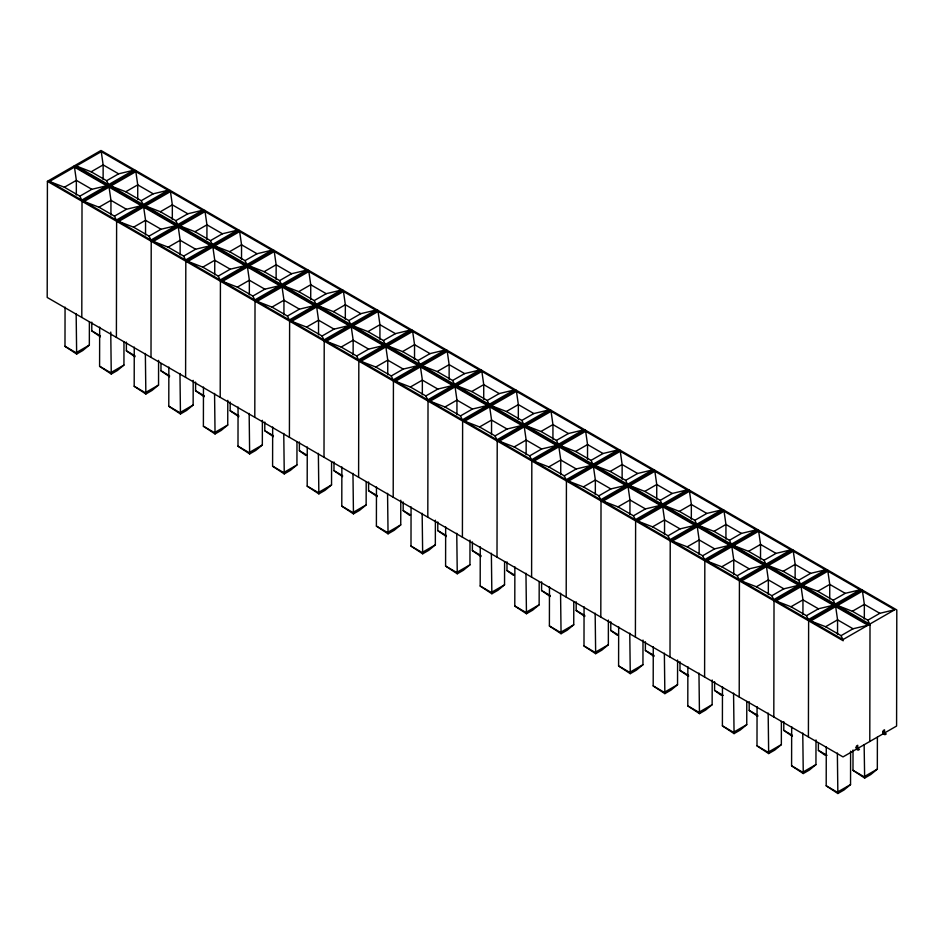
<?xml version="1.0" encoding="UTF-8"?>
<svg xmlns="http://www.w3.org/2000/svg" width="944" height="944" viewBox="0 0 944 944"><rect width="100%" height="100%" fill="white"/><g stroke="black" fill="none" stroke-linecap="round" stroke-linejoin="round"><path stroke-width="1.42" d="M47.412 181.331L47.2 297.454L843.004 756.911L896.588 726.042L896.8 609.93L100.996 150.474L47.412 181.331L843.228 640.787M89.385 321.88L89.338 345.103L82.765 350.543L76.653 354.047L64.983 346.318L65.065 307.13M76.157 313.538L76.653 354.047M76.322 195.007L76.358 180.363L74.47 167.135L49.501 181.484L81.75 200.116L106.719 185.756L74.47 167.135M81.798 317.432L82.022 201.308L135.594 170.451M100.383 336.819L91.78 330.86L91.792 322.152M123.983 341.858L123.935 365.08L117.363 370.52L111.262 374.025L99.592 366.296L99.663 327.108M103.12 179.537L103.144 164.893L101.256 151.665L76.287 166.026L108.536 184.646L133.517 170.286L101.256 151.665M110.755 332.064L111.262 374.025M110.932 214.984L110.955 200.329L109.067 187.113L84.099 201.461L116.348 220.094L141.329 205.733L109.067 187.113M116.395 337.409L116.619 221.285L170.191 190.428M134.98 356.797L126.378 350.826L126.39 342.117M158.58 360.384L158.545 385.058L151.96 390.497L145.86 394.002L134.19 386.273L134.26 347.085M137.718 199.514L137.741 184.871L135.853 171.643L110.885 186.003L143.146 204.624L168.115 190.263L135.853 171.643M145.352 353.493L145.86 394.002M145.529 234.962L145.553 220.306L143.665 207.09L118.696 221.439L150.957 240.059L175.926 225.71L143.665 207.09M151.005 357.387L151.217 241.263L204.789 210.394M169.578 376.762L160.976 370.803L160.987 363.546M193.19 380.361L193.142 405.035L186.558 410.475L180.457 413.979L168.787 406.25L168.858 367.063M172.315 219.492L172.339 204.848L170.463 191.62L145.482 205.981L177.743 224.601L202.712 210.241L170.463 191.62M179.962 373.47L180.457 413.979M180.127 254.927L180.151 240.283L178.274 227.067L153.294 241.416L185.555 260.037L210.524 245.688L178.274 227.067M185.602 377.352L185.815 261.24L239.398 230.371M204.175 396.74L195.573 390.781L195.597 382.072M227.787 400.339L227.74 425.012L221.167 430.452L215.055 433.957L203.385 426.228L203.467 387.04M206.913 239.469L206.948 224.825L205.06 211.598L180.08 225.958L212.341 244.579L237.31 230.218L205.06 211.598M214.559 393.436L215.055 433.957M214.725 274.905L214.76 260.261L212.872 247.045L187.903 261.394L220.153 280.014L245.121 265.665L212.872 247.045M220.2 397.33L220.424 281.218L273.996 250.349M238.785 416.717L230.183 410.758L230.194 402.05M262.385 420.316L262.338 444.99L255.765 450.418L249.653 453.934L237.994 446.205L238.065 407.017M241.522 259.447L241.546 244.803L239.658 231.575L214.689 245.924L246.939 264.556L271.919 250.195L239.658 231.575M249.157 413.413L249.653 453.934M249.334 294.882L249.358 280.238L247.47 267.01L222.501 281.371L254.75 299.991L279.731 285.643L247.47 267.01M254.797 417.307L255.022 301.195L308.594 270.326M273.382 436.694L264.78 430.735L264.792 422.027M296.982 441.745L296.935 464.967L290.363 470.395L284.262 473.912L272.592 466.183L272.663 426.983M276.12 279.424L276.144 264.768L274.256 251.552L249.287 265.901L281.536 284.533L306.517 270.173L274.256 251.552M283.932 314.859L283.955 300.216L282.067 286.988L257.098 301.348L289.36 319.969L314.328 305.62L282.067 286.988M283.755 433.39L284.262 473.912M289.407 437.284L289.619 321.172L343.191 290.304M305.939 455.492L299.378 450.713L299.39 442.004M331.58 461.722L331.545 484.945L324.96 490.373L318.86 493.889L307.189 486.16L307.26 446.96M310.718 299.401L310.741 284.746L308.853 271.53L283.884 285.879L316.146 304.499L341.114 290.15L308.853 271.53M318.529 334.837L318.553 320.193L316.677 306.965L291.696 321.326L323.957 339.946L348.926 325.586L316.677 306.965M318.364 453.368L318.86 493.889M324.004 457.262L324.217 341.15L377.801 310.281M342.578 476.649L333.975 470.69L333.999 461.982M366.189 481.688L366.142 504.922L359.57 510.35L353.457 513.866L341.787 506.126L341.87 466.938M345.315 319.367L345.351 304.723L343.463 291.507L318.482 305.856L350.743 324.476L375.712 310.128L343.463 291.507M352.962 473.345L353.457 513.866M353.127 354.814L353.162 340.17L351.274 326.943L326.305 341.303L358.555 359.924L383.524 345.563L351.274 326.943M358.602 477.239L358.826 361.115L385.612 345.728M377.175 496.627L368.573 490.668L368.597 481.959M400.787 500.214L400.74 524.888L394.167 530.327L388.055 533.832L376.396 526.103L376.467 486.915M379.913 339.344L379.948 324.701L378.06 311.485L353.091 325.833L385.341 344.454L410.31 330.105L378.06 311.485M387.559 493.323L388.055 533.832M387.736 374.792L387.76 360.148L385.872 346.92L360.903 361.281L393.152 379.901L418.133 365.54L385.872 346.92M393.2 497.217L393.424 381.093L446.996 350.236M409.731 515.424L403.182 510.645L403.194 501.937M435.385 520.191L435.337 544.865L428.765 550.305L422.664 553.809L410.994 546.08L411.065 506.893M414.522 359.322L414.546 344.678L412.658 331.45L387.689 345.811L419.938 364.431L444.919 350.082L412.658 331.45M422.157 513.3L422.664 553.809M422.334 394.769L422.357 380.125L420.469 366.897L395.501 381.258L427.762 399.878L452.731 385.518L420.469 366.897M427.809 517.194L428.021 401.07L481.593 370.213M446.382 536.581L437.78 530.622L437.792 521.914M469.994 540.169L469.947 564.842L463.362 570.282L457.262 573.787L445.592 566.058L445.662 526.87M449.12 379.299L449.143 364.655L447.255 351.428L422.287 365.788L454.548 384.409L479.517 370.06L447.255 351.428M456.754 533.277L457.262 573.787M456.931 414.746L456.955 400.103L455.079 386.875L430.098 401.224L462.359 419.856L487.328 405.495L455.079 386.875M462.407 537.171L462.619 421.048L516.191 390.191M480.98 556.559L472.378 550.6L472.401 541.891M504.592 561.597L504.544 584.82L497.96 590.26L491.859 593.764L480.189 586.035L480.26 546.847M483.717 399.277L483.741 384.633L481.865 371.405L456.884 385.766L489.145 404.386L514.114 390.025L481.865 371.405M491.364 553.255L491.859 593.764M491.529 434.724L491.564 420.068L489.676 406.852L464.696 421.201L496.957 439.833L521.926 425.473L489.676 406.852M497.004 557.149L497.217 441.025L524.014 425.626M513.536 575.356L506.975 570.565L506.999 561.857M539.189 581.575L539.142 604.797L532.569 610.237L526.457 613.742L514.787 606.013L514.869 566.825M518.315 419.254L518.35 404.61L516.462 391.382L491.494 405.743L523.743 424.363L548.712 410.003L516.462 391.382M525.961 573.232L526.457 613.742M526.138 454.701L526.162 440.046L524.274 426.83L499.305 441.178L531.555 459.799L556.535 445.45L524.274 426.83M531.602 577.126L531.826 461.002L585.398 430.134M550.187 596.502L541.585 590.543L541.596 581.834M573.787 601.552L573.74 624.775L567.167 630.214L561.066 633.719L549.396 625.99L549.467 586.802M552.924 439.231L552.948 424.588L551.06 411.36L526.091 425.72L558.341 444.341L583.321 429.98L551.06 411.36M560.736 474.667L560.76 460.023L558.872 446.807L533.903 461.156L566.152 479.776L591.133 465.427L558.872 446.807M560.559 593.21L561.066 633.719M566.199 597.092L566.424 480.98L619.996 450.111M584.784 616.479L576.182 610.52L576.194 601.812M608.384 620.078L608.349 644.752L601.765 650.192L595.664 653.696L583.994 645.967L584.065 606.78M587.522 459.209L587.546 444.565L585.658 431.337L560.689 445.698L592.95 464.318L617.919 449.958L585.658 431.337M595.334 494.644L595.357 480L593.469 466.784L568.5 481.133L600.762 499.754L625.73 485.405L593.469 466.784M595.157 613.175L595.664 653.696M600.809 617.069L601.021 500.957L627.807 485.558M617.341 635.277L610.78 630.498L610.792 621.789M642.994 640.056L642.947 664.729L636.362 670.157L630.262 673.674L618.591 665.945L618.662 626.757M622.12 479.186L622.143 464.542L620.267 451.315L595.286 465.663L627.548 484.296L652.516 469.935L620.267 451.315M629.766 633.153L630.262 673.674M629.931 514.622L629.967 499.978L628.079 486.75L603.098 501.111L635.359 519.731L660.328 505.382L628.079 486.75M635.406 637.047L635.619 520.935L689.203 490.066M653.98 656.434L645.377 650.475L645.401 641.767M677.591 660.033L677.544 684.707L670.972 690.135L664.859 693.651L653.189 685.922L653.272 646.723M656.717 499.164L656.753 484.508L654.865 471.292L629.896 485.641L662.145 504.273L687.114 489.912L654.865 471.292M664.364 653.13L664.859 693.651M664.529 534.599L664.564 519.955L662.676 506.727L637.707 521.088L669.957 539.708L694.926 525.36L662.676 506.727M670.004 657.024L670.228 540.912L723.8 510.043M688.589 676.411L679.987 670.452L679.999 661.744M712.189 680.01L712.142 704.684L705.569 710.112L699.457 713.629L687.798 705.9L687.869 666.7M691.327 519.141L691.35 504.485L689.462 491.269L664.493 505.618L696.743 524.239L721.723 509.89L689.462 491.269M698.961 673.107L699.457 713.629M699.138 554.576L699.162 539.933L697.274 526.705L672.305 541.065L704.554 559.686L729.535 545.325L697.274 526.705M704.602 677.001L704.826 560.889L758.398 530.021M721.145 695.209L714.584 690.43L714.596 681.721M746.787 701.427L746.751 724.662L740.167 730.09L734.066 733.606L722.396 725.865L722.467 686.677M725.924 539.107L725.948 524.463L724.06 511.247L699.091 525.596L731.352 544.216L756.321 529.867L724.06 511.247M733.559 693.085L734.066 733.606M733.736 574.554L733.759 559.91L731.871 546.682L706.903 561.043L739.164 579.663L764.133 565.303L731.871 546.682M739.211 696.979L739.423 580.855L766.209 565.468M757.784 716.366L749.182 710.407L749.194 701.699M781.384 721.405L781.349 744.627L774.764 750.067L768.664 753.572L756.994 745.843L757.064 706.655M760.522 559.084L760.545 544.44L758.669 531.224L733.689 545.573L765.95 564.193L790.919 549.845L758.669 531.224M768.168 713.062L768.664 753.572M768.333 594.531L768.357 579.887L766.481 566.66L741.5 581.02L773.761 599.641L798.73 585.28L766.481 566.66M773.809 716.956L774.021 600.832L827.605 569.975M792.382 736.344L783.78 730.385L783.803 721.676M815.994 739.931L815.946 764.605L809.374 770.044L803.261 773.549L791.591 765.82L791.674 726.632M795.119 579.061L795.155 564.418L793.267 551.19L768.286 565.55L800.547 584.171L825.516 569.822L793.267 551.19M802.766 733.04L803.261 773.549M802.931 614.509L802.966 599.865L801.078 586.637L776.11 600.998L808.359 619.618L833.328 605.257L801.078 586.637M808.406 736.934L808.63 620.81L862.202 589.953M824.938 755.141L818.377 750.362L818.401 743.105M850.603 751.2L850.544 784.582L843.971 790.022L837.859 793.526L826.201 785.797L826.271 746.61M829.717 599.039L829.752 584.395L827.864 571.167L802.896 585.528L835.145 604.148L860.114 589.799L827.864 571.167M837.54 634.486L837.564 619.842L835.676 606.614L810.707 620.963L842.957 639.595L867.937 625.235L835.676 606.614M837.363 753.017L837.859 793.526M877.389 737.193L877.33 769.124L870.757 774.552L864.657 778.068L852.987 770.339L853.022 750.008M857.742 748.439L857.742 745.264L856.409 746.031L856.397 749.206L858.131 750.209L859.477 749.442L856.007 747.436M864.326 619.016L864.35 604.372L862.462 591.145L837.493 605.505L869.743 624.126L894.723 609.765L862.462 591.145M864.138 744.804L864.657 778.068M869.79 741.512L870.014 625.388L74.21 165.932L870.014 625.329M884.528 732.969L884.54 729.795L883.195 730.562L883.195 733.748L884.917 734.739L886.263 733.972L882.793 731.978M49.501 181.484L64.381 187.242L76.358 180.363L91.828 189.296L106.719 185.756M76.287 166.026L91.167 171.784L103.144 164.893L118.614 173.826L133.517 170.286M64.381 187.242L79.851 196.175L91.828 189.296M91.167 171.784L106.637 180.717L118.614 173.826M110.885 186.003L125.764 191.75L137.741 184.871L153.211 193.803L168.115 190.263M84.099 201.461L98.978 207.22L110.955 200.329L126.425 209.273L141.329 205.733M98.978 207.22L114.448 216.152L126.425 209.273M125.764 191.75L141.234 200.694L153.211 193.803M118.696 221.439L133.576 227.197L145.553 220.306L161.035 229.239L175.926 225.71M145.482 205.981L160.362 211.727L172.339 204.848L187.821 213.781L202.712 210.241M133.576 227.197L149.046 236.13L161.035 229.239M160.362 211.727L175.832 220.66L187.821 213.781M153.294 241.416L168.174 247.175L180.151 240.283L195.632 249.216L210.524 245.688M180.08 225.958L194.96 231.705L206.948 224.825L222.418 233.758L237.31 230.218M194.96 231.705L210.441 240.637L222.418 233.758M168.174 247.175L183.655 256.107L195.632 249.216M187.903 261.394L202.783 267.152L214.76 260.261L230.23 269.193L245.121 265.665M214.689 245.924L229.569 251.682L241.546 244.803L257.016 253.735L271.919 250.195M89.338 345.103L76.086 352.726L64.983 346.318M202.783 267.152L218.253 276.085L230.23 269.193M229.569 251.682L245.039 260.615L257.016 253.735M249.287 265.901L264.167 271.66L276.144 264.768L291.613 273.713L306.517 270.173M222.501 281.371L237.381 287.129L249.358 280.238L264.827 289.171L279.731 285.643M123.935 365.08L110.684 372.703L99.592 366.296M237.381 287.129L252.85 296.062L264.827 289.171M264.167 271.66L279.636 280.592L291.613 273.713M257.098 301.348L271.978 307.107L283.955 300.216L299.437 309.148L314.328 305.62M283.884 285.879L298.764 291.637L310.741 284.746L326.223 293.678L341.114 290.15M158.545 385.058L145.282 392.68L134.19 386.273M271.978 307.107L287.448 316.039L299.437 309.148M298.764 291.637L314.234 300.57L326.223 293.678M291.696 321.326L306.576 327.084L318.553 320.193L334.034 329.126L348.926 325.586M318.482 305.856L333.362 311.614L345.351 304.723L360.82 313.656L375.712 310.128M193.142 405.035L179.879 412.658L168.787 406.25M333.362 311.614L348.843 320.547L360.82 313.656M306.576 327.084L322.057 336.017L334.034 329.126M326.305 341.303L341.173 347.05L353.162 340.17L368.632 349.103L383.524 345.563M353.091 325.833L367.971 331.592L379.948 324.701L395.418 333.633L410.31 330.105M227.74 425.012L214.489 432.635L203.385 426.228M341.173 347.05L356.655 355.994L368.632 349.103M367.971 331.592L383.441 340.524L395.418 333.633M385.612 345.657L412.398 330.258M387.689 345.811L402.569 351.569L414.546 344.678L430.016 353.611L444.919 350.082M360.903 361.281L375.783 367.027L387.76 360.148L403.23 369.08L418.133 365.54M262.338 444.99L249.086 452.613L237.994 446.205M375.783 367.027L391.253 375.96L403.23 369.08M402.569 351.569L418.039 360.502L430.016 353.611M395.501 381.258L410.38 387.005L422.357 380.125L437.827 389.058L452.731 385.518M422.287 365.788L437.166 371.547L449.143 364.655L464.625 373.588L479.517 370.06M296.935 464.967L283.684 472.578L272.592 466.183M410.38 387.005L425.85 395.937L437.827 389.058M437.166 371.547L452.636 380.479L464.625 373.588M430.098 401.224L444.978 406.982L456.955 400.103L472.437 409.035L487.328 405.495M456.884 385.766L471.764 391.524L483.741 384.633L499.223 393.565L514.114 390.025M331.545 484.945L318.281 492.556L307.189 486.16M471.764 391.524L487.246 400.457L499.223 393.565M444.978 406.982L460.448 415.915L472.437 409.035M464.696 421.201L479.576 426.959L491.564 420.068L507.034 429.013L521.926 425.473M491.494 405.743L506.362 411.49L518.35 404.61L533.82 413.543L548.712 410.003M366.142 504.922L352.891 512.533L341.787 506.126M479.576 426.959L495.057 435.892L507.034 429.013M506.362 411.49L521.843 420.434L533.82 413.543M524.014 425.555L550.8 410.168M526.091 425.72L540.971 431.467L552.948 424.588L568.418 433.52L583.321 429.98M499.305 441.178L514.185 446.937L526.162 440.046L541.632 448.978L556.535 445.45M400.74 524.888L387.488 532.51L376.396 526.103M514.185 446.937L529.655 455.869L541.632 448.978M540.971 431.467L556.441 440.4L568.418 433.52M533.903 461.156L548.783 466.914L560.76 460.023L576.229 468.956L591.133 465.427M560.689 445.698L575.569 451.444L587.546 444.565L603.027 453.498L617.919 449.958M435.337 544.865L422.086 552.488L410.994 546.08M548.783 466.914L564.252 475.847L576.229 468.956M575.569 451.444L591.038 460.377L603.027 453.498M568.5 481.133L583.38 486.892L595.357 480L610.839 488.933L625.73 485.405M595.286 465.663L610.166 471.422L622.143 464.542L637.625 473.475L652.516 469.935M469.947 564.842L456.684 572.465L445.592 566.058M610.166 471.422L625.648 480.354L637.625 473.475M583.38 486.892L598.85 495.824L610.839 488.933M627.807 485.487L654.593 470.088M629.896 485.641L644.764 491.399L656.753 484.508L672.222 493.452L687.114 489.912M603.098 501.111L617.978 506.869L629.967 499.978L645.436 508.91L660.328 505.382M504.544 584.82L491.293 592.443L480.189 586.035M617.978 506.869L633.459 515.802L645.436 508.91M644.764 491.399L660.245 500.332L672.222 493.452M664.493 505.618L679.373 511.377L691.35 504.485L706.82 513.418L721.723 509.89M637.707 521.088L652.587 526.846L664.564 519.955L680.034 528.888L694.926 525.36M539.142 604.797L525.891 612.42L514.787 606.013M652.587 526.846L668.057 535.779L680.034 528.888M679.373 511.377L694.843 520.309L706.82 513.418M672.305 541.065L687.185 546.824L699.162 539.933L714.632 548.865L729.535 545.325M699.091 525.596L713.971 531.354L725.948 524.463L741.418 533.395L756.321 529.867M573.74 624.775L560.488 632.397L549.396 625.99M687.185 546.824L702.655 555.756L714.632 548.865M713.971 531.354L729.441 540.287L741.418 533.395M706.903 561.043L721.782 566.789L733.759 559.91L749.241 568.843L764.133 565.303M733.689 545.573L748.568 551.331L760.545 544.44L776.027 553.373L790.919 549.845M608.349 644.752L595.086 652.375L583.994 645.967M748.568 551.331L764.038 560.264L776.027 553.373M721.782 566.789L737.252 575.734L749.241 568.843M766.209 565.397L792.995 549.998M768.286 565.55L783.166 571.309L795.155 564.418L810.625 573.35L825.516 569.822M741.5 581.02L756.38 586.767L768.357 579.887L783.839 588.82L798.73 585.28M642.947 664.729L629.683 672.352L618.591 665.945M756.38 586.767L771.862 595.699L783.839 588.82M783.166 571.309L798.648 580.241L810.625 573.35M776.11 600.998L790.978 606.744L802.966 599.865L818.436 608.797L833.328 605.257M802.896 585.528L817.775 591.286L829.752 584.395L845.222 593.328L860.114 589.799M677.544 684.707L664.293 692.33L653.189 685.922M790.978 606.744L806.459 615.677L818.436 608.797M817.775 591.286L833.245 600.219L845.222 593.328M810.707 620.963L825.587 626.722L837.564 619.842L853.034 628.775L867.937 625.235M837.493 605.505L852.373 611.264L864.35 604.372L879.82 613.305L894.723 609.765M712.142 704.684L698.89 712.295L687.798 705.9M825.587 626.722L841.057 635.654L853.034 628.775M852.373 611.264L867.843 620.196L879.82 613.305M746.751 724.662L733.488 732.273L722.396 725.865M781.349 744.627L768.086 752.25L756.994 745.843M815.946 764.605L802.695 772.227L791.591 765.82M850.544 784.582L837.293 792.205L826.201 785.797M877.33 769.124L864.079 776.735L852.987 770.339M91.78 330.86L100.406 335.84M126.378 350.826L135.004 355.817M160.976 370.803L169.601 375.795M195.573 390.781L204.211 395.772M230.183 410.758L238.808 415.738M264.78 430.735L273.406 435.715M299.378 450.713L306.776 454.984M333.975 470.69L342.613 475.67M368.573 490.668L377.211 495.647M403.182 510.645L410.581 514.917M437.78 530.622L446.406 535.602M472.378 550.6L481.003 555.579M506.975 570.565L514.374 574.837M541.585 590.543L550.21 595.534M576.182 610.52L584.808 615.512M610.78 630.498L618.178 634.769M645.377 650.475L654.015 655.455M679.987 670.452L688.613 675.432M714.584 690.43L723.21 695.409M749.182 710.407L757.808 715.387M783.78 730.385L792.417 735.364M818.377 750.362L827.015 755.342M867.843 620.196L869.743 624.126M833.245 600.219L835.145 604.148M841.057 635.654L842.957 639.595M798.648 580.241L800.547 584.171M806.459 615.677L808.359 619.618M764.038 560.264L765.95 564.193M771.862 595.699L773.761 599.641M729.441 540.287L731.352 544.216M737.252 575.734L739.164 579.663M694.843 520.309L696.743 524.239M702.655 555.756L704.554 559.686M660.245 500.332L662.145 504.273M668.057 535.779L669.957 539.708M625.648 480.354L627.548 484.296M633.459 515.802L635.359 519.731M591.038 460.377L592.95 464.318M598.85 495.824L600.762 499.754M556.441 440.4L558.341 444.341M564.252 475.847L566.152 479.776M521.843 420.434L523.743 424.363M529.655 455.869L531.555 459.799M487.246 400.457L489.145 404.386M495.057 435.892L496.957 439.833M452.636 380.479L454.548 384.409M460.448 415.915L462.359 419.856M418.039 360.502L419.938 364.431M425.85 395.937L427.762 399.878M383.441 340.524L385.341 344.454M391.253 375.96L393.152 379.901M348.843 320.547L350.743 324.476M356.655 355.994L358.555 359.924M314.234 300.57L316.146 304.499M322.057 336.017L323.957 339.946M279.636 280.592L281.536 284.533M287.448 316.039L289.36 319.969M245.039 260.615L246.939 264.556M252.85 296.062L254.75 299.991M210.441 240.637L212.341 244.579M218.253 276.085L220.153 280.014M175.832 220.66L177.743 224.601M183.655 256.107L185.555 260.037M141.234 200.694L143.146 204.624M149.046 236.13L150.957 240.059M106.637 180.717L108.536 184.646M114.448 216.152L116.348 220.094M79.851 196.175L81.75 200.116"/></g></svg>
